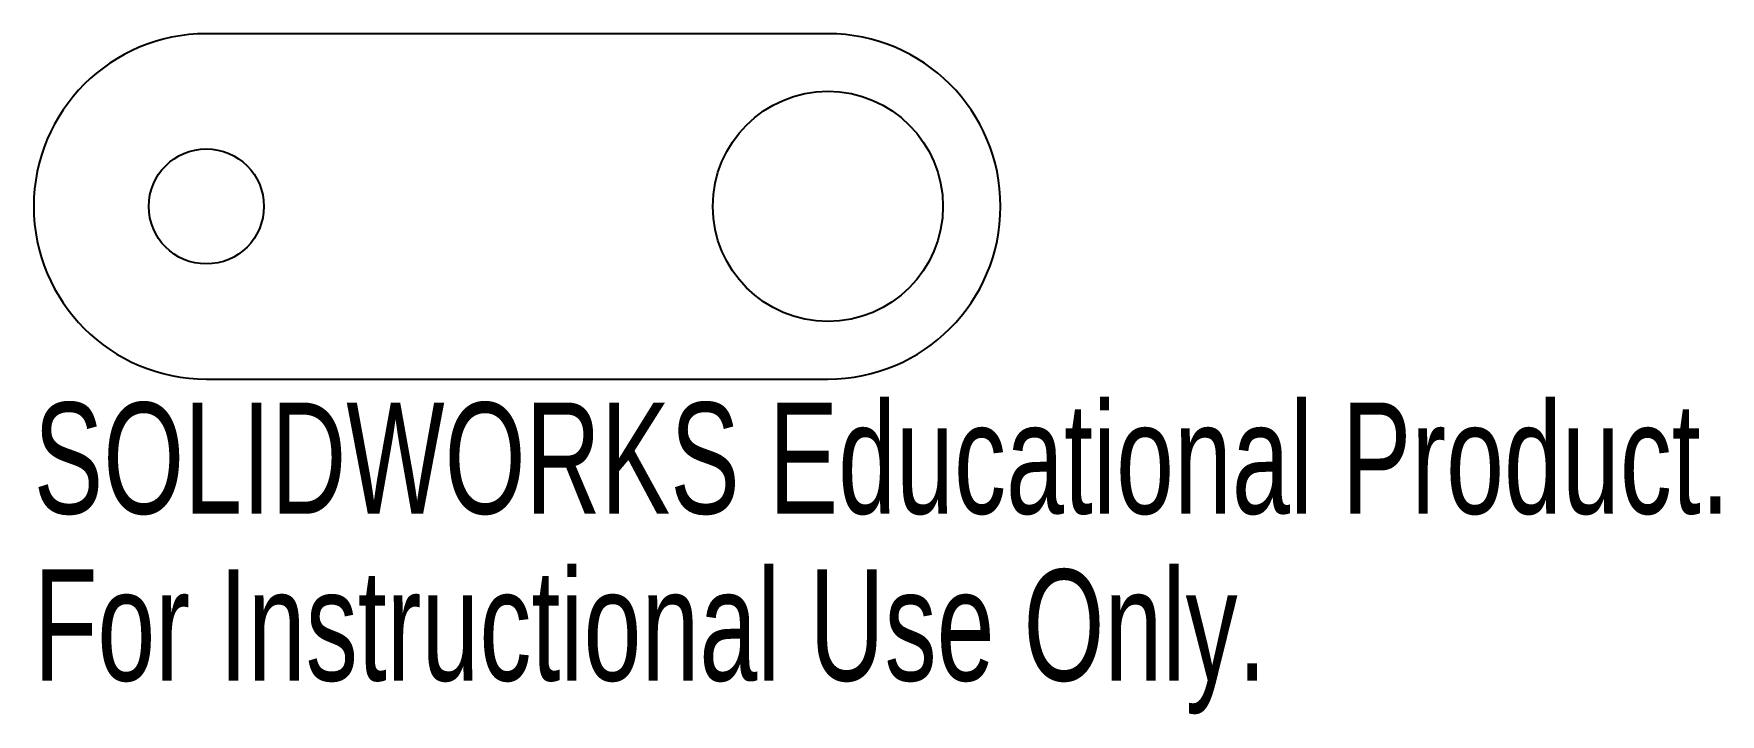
# Model space of a CAD drawing. Header units: millimetres. Extents: x -19.7 to 53.6, y -22 to 7.6.
import ezdxf

# ---------------------------------------------------------------- set-up
doc = ezdxf.new("R2010")
doc.units = ezdxf.units.MM
doc.styles.add('SLDTEXTSTYLE0', font='TXT', dxfattribs={"width": 0.7})

msp = doc.modelspace()

# ---------------------------------------------------------------- linework, layer by layer
at = {"color": 7, "linetype": 'Continuous', "lineweight": 25}
for p, q in [((14.798, 7.605), (-12.202, 7.605)), ((-12.202, -7.395), (14.798, -7.395))]:
    msp.add_line(p, q, dxfattribs=at)
for centre, radius in [((14.798, 0.105), 5), ((-12.202, 0.105), 2.5)]:
    msp.add_circle(centre, radius, dxfattribs=at)
for centre, start, end in [((-12.202, 0.105), 90, 270), ((14.798, 0.105), 270, 90)]:
    msp.add_arc(centre, 7.5, start, end, dxfattribs=at)

# ---------------------------------------------------------------- texts
at = {"color": 7, "linetype": 'Continuous', "char_height": 4.83362, "attachment_point": 1, "style": 'SLDTEXTSTYLE0'}
for s, insert in [('SOLIDWORKS Educational Product.', (-19.702, -8.414)), ('For Instructional Use Only.', (-19.702, -15.665))]:
    msp.add_mtext(s, dxfattribs=dict(at, insert=insert))

doc.saveas('drawing.dxf')
